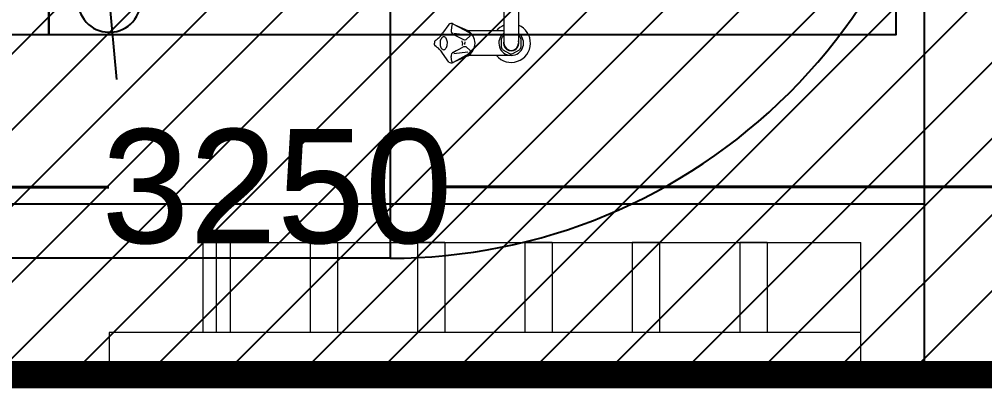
# Model space of a CAD drawing. Header units: millimetres. Extents: x -661525 to 498941, y 282148 to 1359693.
# Drawn here: x -234905 to -234050, y 671985 to 672311 of the extents above; entities that cross this region are included whole.
import ezdxf

# ---------------------------------------------------------------- set-up
doc = ezdxf.new("R2010")
doc.units = ezdxf.units.MM
doc.header["$LTSCALE"] = 2.5
doc.header["$PDMODE"] = 35
doc.header["$PDSIZE"] = 15
doc.layers.get('0').update_dxf_attribs({"linetype": 'CONTINUOUS'})
doc.layers.get('DEFPOINTS').update_dxf_attribs({"linetype": 'CONTINUOUS'})
doc.layers.add('area', color=5, linetype='CONTINUOUS', plot=False)
for name, color, linetype in [('CEILING', 11, 'CONTINUOUS'), ('DEMARCATION', 8, 'CONTINUOUS'), ('I-FURN', 14, 'CONTINUOUS'), ('v-ex. duct', 30, 'CONTINUOUS')]:
    doc.layers.add(name, color=color, linetype=linetype)
for name, color, linetype, lineweight in [('lab furniture', 34, 'CONTINUOUS', 18), ('LAB MODULE', 1, 'CONTINUOUS', 25), ('partition', 6, 'CONTINUOUS', 18)]:
    doc.layers.add(name, color=color, linetype=linetype, lineweight=lineweight)
doc.styles.add('ARIAL', font='arial.ttf')
doc.styles.add('COMPLEX', font='complex.shx', dxfattribs={"width": 0.8})
doc.dimstyles.new('TICK100', dxfattribs={"dimtxt": 250, "dimasz": 200, "dimexe": 150, "dimexo": 10, "dimgap": 50, "dimtad": 0, "dimdec": 0, "dimrnd": 5, "dimzin": 1, "dimdsep": 46, "dimtxsty": 'COMPLEX', "dimblk1": 'ARCHTICK', "dimblk2": 'ARCHTICK', "dimsah": 1, "dimcen": 0.09375, "dimdle": 150, "dimclrd": 11, "dimclre": 11, "dimclrt": 7, "dimadec": 0, "dimazin": 0, "dimtfac": 1, "dimtdec": 0, "dimtofl": 0, "dimtmove": 0, "dimatfit": 3, "dimldrblk": 'OPEN90', "dimfxl": 1, "dimtolj": 1, "dimtzin": 1, "dimarcsym": 0})

# ---------------------------------------------------------------- blocks, each defined once
blk = doc.blocks.new('_ARCHTICK')
at = {"color": 0, "linetype": 'ByBlock', "const_width": 0.15}
blk.add_lwpolyline([(-0.5, -0.5), (0.5, 0.5)], dxfattribs=at)
blk = doc.blocks.new('*D236')
at = {"layer": 'DEFPOINTS', "color": 0, "transparency": 16777216}
for p in [(-233051.7338534594, 672162.8611528202), (-236301.7338534583, 671998.1799916708), (-233051.7338534594, 671998.1799916711)]:
    blk.add_point(p, dxfattribs=at)
at = {"layer": 'DEMARCATION', "color": 8, "lineweight": -2, "transparency": 16777216}
for p, q in [((-236301.7338534583, 671998.1799916708), (-236301.7338534583, 672182.8611528202)), ((-233051.7338534594, 671998.1799916711), (-233051.7338534594, 672182.8611528202)), ((-236321.7338534583, 672162.8611528202), (-234825.6338534588, 672162.8611528202)), ((-233031.7338534594, 672162.8611528202), (-234527.8338534588, 672162.8611528202))]:
    blk.add_line(p, q, dxfattribs=at)
at = {"layer": 'DEMARCATION', "color": 8, "lineweight": -2, "transparency": 16777216, "xscale": 100, "yscale": 100, "zscale": 100, "rotation": 180}
blk.add_blockref('_ARCHTICK', (-236301.7338534583, 672162.8611528202), dxfattribs=at)
at = {"layer": 'DEMARCATION', "color": 8, "lineweight": -2, "transparency": 16777216, "xscale": 100, "yscale": 100, "zscale": 100}
blk.add_blockref('_ARCHTICK', (-233051.7338534594, 672162.8611528202), dxfattribs=at)
at = {"layer": 'DEMARCATION', "color": 1, "transparency": 16777216, "insert": (-234676.7338534588, 672162.8611528202), "char_height": 100, "attachment_point": 5, "style": 'ARIAL'}
blk.add_mtext('\\A1;3250', dxfattribs=at)
blk = doc.blocks.new('*D527')
at = {"layer": 'DEFPOINTS', "color": 0}
for p in [(-233051.7338534584, 672161.8461647489), (-236301.7338534574, 671997.1650035995), (-233051.7338534584, 671997.1650035998)]:
    blk.add_point(p, dxfattribs=at)
at = {"layer": 'DEMARCATION', "color": 8, "lineweight": -2}
for p, q in [((-236301.7338534574, 671997.1650035995), (-236301.7338534574, 672181.8461647489)), ((-233051.7338534584, 671997.1650035998), (-233051.7338534584, 672181.8461647489)), ((-236321.7338534574, 672161.8461647489), (-234825.6338534579, 672161.8461647489)), ((-233031.7338534584, 672161.8461647489), (-234527.8338534579, 672161.8461647489))]:
    blk.add_line(p, q, dxfattribs=at)
at = {"layer": 'DEMARCATION', "color": 8, "lineweight": -2, "xscale": 100, "yscale": 100, "zscale": 100, "rotation": 180}
blk.add_blockref('_ARCHTICK', (-236301.7338534574, 672161.8461647489), dxfattribs=at)
at = {"layer": 'DEMARCATION', "color": 8, "lineweight": -2, "xscale": 100, "yscale": 100, "zscale": 100}
blk.add_blockref('_ARCHTICK', (-233051.7338534584, 672161.8461647489), dxfattribs=at)
at = {"layer": 'DEMARCATION', "color": 1, "insert": (-234676.7338534579, 672161.8461647489), "char_height": 100, "attachment_point": 5, "style": 'ARIAL'}
blk.add_mtext('\\A1;3250', dxfattribs=at)
blk = doc.blocks.new('PEG')
at = {"color": 128}
for p, q in [((-249.5961216000233, 79.66342043279109), (-225.413798400019, 79.66342043279109)), ((-249.5961216000233, 79.66342043279109), (-249.5961216000233, 0)), ((-225.413798400019, 79.66342043279109), (-225.4137984000208, 0)), ((-154.5941376000119, 79.66342043279109), (-130.4118144000094, 79.66342043279109)), ((-154.5941376000119, 79.66342043279109), (-154.5941376000119, 0)), ((-130.4118144000094, 79.66342043279109), (-130.4118144000094, 0)), ((-59.59215360000236, 79.66342043279109), (-35.40983039999993, 79.66342043279109)), ((-59.59215360000236, 79.66342043279109), (-59.59215360000236, 0)), ((-35.40983039999993, 79.66342043279109), (-35.40983039999993, 0)), ((35.40983040000357, 79.66342043279109), (59.5921536000096, 79.66342043279109)), ((35.40983040000357, 79.66342043279109), (35.40983040000357, 0)), ((59.5921536000096, 79.66342043279109), (59.59215360000598, 0)), ((130.4118144000167, 79.66342043279109), (154.594137600019, 79.66342043279109)), ((130.4118144000167, 79.66342043279109), (130.4118144000167, 0)), ((154.594137600019, 79.66342043279109), (154.594137600019, 0)), ((225.4137984000227, 79.66342043279109), (249.5961216000287, 79.66342043279109)), ((225.4137984000227, 79.66342043279109), (225.4137984000227, 0)), ((249.5961216000287, 79.66342043279109), (249.5961216000251, 0))]:
    blk.add_line(p, q, dxfattribs=at)
blk.add_lwpolyline([(332.506944000037, -36.27348480003002), (-332.5069440000334, -36.27348480003002), (-332.5069440000334, 0), (332.506944000037, 0)], close=True, dxfattribs=at)

msp = doc.modelspace()

# ---------------------------------------------------------------- hatches: boundary and pattern name
at = {"layer": 'CEILING', "true_color": 0xd6ed82, "transparency": 33554687}
h = msp.add_hatch(dxfattribs=at)
h.set_pattern_fill('ANSI31', color=61, scale=15)
h.set_pattern_definition([(45, (-585758.7338534588, 1262137.267023326), (-33.67596045400932, 33.67596045400933), [])])
h.paths.add_polyline_path([(-234251.7338534625, 674647.1650035984), (-235439.7338534663, 674647.1650035984), (-235439.7338534683, 674197.1650035984), (-234351.7338534645, 674197.1650035984, -0.4142135623744009), (-234251.7338534641, 674297.1650035984)])
h.paths.add_polyline_path([(-233051.7338534645, 674647.1650035984), (-234251.7338534625, 674647.1650035984), (-234251.7338534641, 674297.1650035984, -0.4142135623717892), (-234151.7338534645, 674197.1650035984), (-233051.7338534666, 674197.1650035984)])
h.paths.add_polyline_path([(-234551.7338534683, 673622.1650035976), (-234251.7338534672, 673622.1650035976), (-234251.7338534666, 673744.2075016816), (-235274.1614562859, 673744.2075016816), (-235274.1614562859, 674080.7105465747), (-234251.7338534651, 674080.7105465747), (-234251.733853465, 674097.1650035984, -0.4142135623717378), (-234351.7338534645, 674197.1650035984), (-235439.7338534683, 674197.1650035984), (-235439.7338534762, 672447.1650036073), (-234351.7338534725, 672447.1650036023, -0.4142135623730295), (-234251.733853472, 672547.1650036018), (-234251.7338534699, 673022.1650035976), (-234551.7338534683, 673022.1650035976)])
h.paths.add_polyline_path([(-233051.7338534666, 674197.1650035984), (-234151.7338534645, 674197.1650035984, -0.4142135623730951), (-234251.7338534645, 674097.1650035984), (-233301.0079441363, 674080.7105465747), (-233301.0079441363, 673744.2075016816), (-234251.7338534666, 673744.2075016816), (-234251.7338534672, 673622.1650035976), (-233951.7338534683, 673622.1650035976), (-233951.7338534683, 673022.1650035976), (-234251.7338534699, 673022.1650035976), (-234251.733853472, 672547.1650036018, -0.4142135623729989), (-234151.7338534725, 672447.1650036013), (-233616.8519681688, 672447.1650035989, -0.9999999999999992), (-233466.6157654842, 672447.1650035982), (-233051.7338534745, 672447.1650035963)])
h.paths.add_polyline_path([(-234251.733853473, 672347.1650036018, -0.4142135623732113), (-234351.7338534725, 672447.1650036023), (-235439.7338534762, 672447.1650036073), (-235439.7338534783, 671997.1650036074), (-234251.7338534746, 671997.1650036019)])
h.paths.add_polyline_path([(-233051.7338534745, 672447.1650035963), (-233466.6157654842, 672447.1650035982, -1.000000000000001), (-233616.8519681688, 672447.1650035989), (-234151.7338534725, 672447.1650036013, -0.4142135623731391), (-234251.733853473, 672347.1650036018), (-234251.7338534746, 671997.1650036019), (-233051.7338534765, 671997.1650035963)])
h.paths.add_polyline_path([(-235451.7338534663, 675921.1500155937), (-236427.7338534574, 675921.1500155937), (-236427.7338534575, 675759.1500154865), (-236514.7338534587, 675759.1500154865), (-236514.7338534587, 675516.6824437111, -0.2648471280309205), (-236465.7338534619, 675430.6650036209), (-235451.7338534663, 675430.6650036209)], flags=0)
h.paths.add_polyline_path([(-236514.7338534587, 675759.1500154865), (-236565.7338534619, 675759.1500154865), (-236565.7338534619, 675530.6650036209, -0.1346003369179824), (-236514.7338534587, 675516.6824437111)])
h.paths.add_polyline_path([(-236514.7338534587, 675344.6475635307, -0.1346003369179884), (-236565.7338534619, 675330.6650036209), (-236565.7338534619, 674847.1650036457), (-236514.7338534587, 674847.1650036457)])
h.paths.add_polyline_path([(-235451.7338534663, 675921.1500155937), (-236427.7338534574, 675921.1500155937), (-236427.7338534575, 675759.1500154865), (-236514.7338534587, 675759.1500154865), (-236514.7338534587, 675516.6824437111, -0.2648471280309204), (-236465.7338534619, 675430.6650036209), (-235451.7338534663, 675430.6650036209)], flags=17)
h.paths.add_polyline_path([(-237051.7338534575, 676016.1650035987), (-237053.7715695754, 676022.1649825817), (-240427.7338534583, 676022.1649825817), (-240427.7338534583, 675921.1500155937), (-237051.7338534569, 675921.1500155937)])
h.paths.add_polyline_path([(-235756.1013784725, 676022.1650035982), (-236427.7338534574, 676022.1650035986), (-236427.7338534574, 675921.1500155937), (-235756.1013784725, 675921.1500155937)])
h.paths.add_polyline_path([(-235451.7338534663, 676022.1650035981), (-235756.1013784725, 676022.1650035982), (-235756.1013784725, 675921.1500155937), (-235451.7338534663, 675921.1500155937)])
h.paths.add_polyline_path([(-235451.7338534663, 675921.1500155937), (-235756.1013784725, 675921.1500155937), (-236427.7338534574, 675921.1500155937), (-236427.7338534575, 675759.1500154865), (-236514.7338534587, 675759.1500154865), (-236514.7338534587, 675516.6824437111, -0.2648471280309632), (-236465.7338534619, 675430.6650036209), (-235451.7338534663, 675430.6650036209)], flags=17)
h.paths.add_polyline_path([(-243765.7338534619, 675330.6650036209, -0.4142135623733992), (-243865.7338534619, 675430.665003621), (-244514.7338534588, 675430.665003621), (-244514.7338534588, 674847.1650036457), (-244065.7338534619, 674847.1650036457), (-243765.7338534619, 674847.1650036457)])
h.paths.add_polyline_path([(-244514.7338534588, 675430.665003621), (-244879.3055911033, 675430.665003621), (-244879.7338534575, 671997.1650036513), (-244514.7338534588, 671997.1650036495), (-244514.7338534588, 672447.1650036457), (-244665.7338534619, 672447.1650036457), (-244665.7338534619, 673047.1650036457), (-244665.7338534619, 673647.1650036457), (-244665.7338534619, 674247.1650036457), (-244665.7338534619, 674847.1650036457), (-244514.7338534588, 674847.1650036457)])
h.paths.add_polyline_path([(-244514.7338534588, 675752.1194770109), (-244879.2654902378, 675752.1649452436), (-244879.3055911033, 675430.665003621), (-244514.7338534588, 675430.665003621)])
h.paths.add_polyline_path([(-243765.7338534619, 675921.1500155937), (-244427.7782684382, 675921.1500155937), (-244427.7782684382, 675752.1650036628), (-244427.7782684382, 675752.1086309927), (-244514.7338534588, 675752.1194770109), (-244514.7338534588, 675430.665003621), (-243865.7338534619, 675430.665003621, -0.4142135623727906), (-243765.7338534619, 675530.6650036209)])
h.paths.add_polyline_path([(-241669.7338534568, 676014.1650035962), (-243765.7338534619, 676014.1650035962), (-243765.7338534619, 675921.1500155937), (-241669.7338534568, 675921.1500155937)])
h.paths.add_polyline_path([(-243765.7338534619, 676014.1650035962), (-244427.7782684382, 676014.1650035962), (-244427.7782684382, 675921.1500155937), (-243765.7338534619, 675921.1500155937)])
h.paths.add_polyline_path([(-241365.7338534619, 675892.1650036006), (-241669.7338534568, 675892.1650036006), (-243765.7338534619, 675914.0973448056), (-243765.7338534619, 675530.6650036209, -0.4142135623727979), (-243665.7338534619, 675430.665003621), (-242574.2459442678, 675430.665003621, -1), (-242424.2459442678, 675430.665003621), (-241465.7338534619, 675430.665003621, -0.4142135623728775), (-241365.7338534619, 675530.6650036209)])
h.paths.add_polyline_path([(-241365.7338534619, 675330.6650036209, -0.4142135623733126), (-241465.7338534619, 675430.665003621), (-242424.2459442678, 675430.665003621, -1), (-242574.2459442678, 675430.665003621), (-243665.7338534619, 675430.665003621, -0.4142135623733921), (-243765.7338534619, 675330.6650036209), (-243765.7338534619, 674847.1650036457), (-243465.7338534619, 674847.1650036457), (-242865.7338534619, 674847.1650036457), (-242265.7338534619, 674847.1650036457), (-241665.7338534619, 674847.1650036457), (-241365.7338534619, 674847.1650036457)])
h.paths.add_polyline_path([(-240514.7338534587, 675430.665003621), (-240964.7338534587, 675430.665003621), (-240964.7338534587, 674847.1650036457), (-240514.7338534587, 674847.1650036457)])
h.paths.add_polyline_path([(-241052.4855402149, 675760.1650036629), (-241052.4855402149, 675892.1650036006), (-241365.7338534619, 675892.1650036006), (-241365.7338534619, 675530.6650036209, -0.4142135623728848), (-241265.7338534619, 675430.665003621), (-241123.030859408, 675430.665003621, -1), (-240973.030859408, 675430.6650036217), (-240965.0015383966, 675760.1650036629)])
h.paths.add_polyline_path([(-240964.7338534587, 675430.665003621), (-240973.030859408, 675430.665003621, -1), (-241123.030859408, 675430.665003621), (-241265.7338534619, 675430.665003621, -0.4142135623733053), (-241365.7338534619, 675330.6650036209), (-241365.7338534619, 674847.1650036457), (-241065.7338534619, 674847.1650036457), (-240964.7338534587, 674847.1650036457)])
h.paths.add_polyline_path([(-240514.7338534587, 675760.1650036629), (-240964.7338534587, 675760.1650036629), (-240964.7338534587, 675430.665003621), (-240514.7338534587, 675430.665003621)])
h.paths.add_polyline_path([(-238965.7338534619, 675921.1500155937), (-240427.7338534583, 675921.1500155937), (-240427.7338534583, 675760.1650036629), (-240514.7338534587, 675760.1650036629), (-240514.7338534587, 675430.665003621), (-239953.0596784418, 675430.6650036209, -1), (-239803.0596784418, 675430.6650036209), (-239065.7338534619, 675430.6650036209, -0.4142135623729644), (-238965.7338534619, 675530.6650036209)])
h.paths.add_polyline_path([(-238965.7338534619, 675330.6650036209, -0.4142135623732258), (-239065.7338534619, 675430.6650036209), (-239803.0596784418, 675430.6650036209, -1), (-239953.0596784418, 675430.6650036209), (-240514.7338534587, 675430.665003621), (-240514.7338534587, 674847.1650036457), (-240465.7338534619, 674847.1650036457), (-239865.7338534619, 674847.1650036457), (-239265.7338534619, 674847.1650036457), (-238965.7338534619, 674847.1650036457)])
h.paths.add_polyline_path([(-236964.7338534587, 675218.5388815998), (-238712.4888663309, 675218.5388815998), (-238712.4888663309, 675430.6650036209), (-238865.7338534619, 675430.6650036209, -0.4142135623732186), (-238965.7338534619, 675330.6650036209), (-238965.7338534619, 674847.1650036457), (-238665.7338534619, 674847.1650036457), (-238065.7338534619, 674847.1650036457), (-237465.7338534619, 674847.1650036457), (-236964.7338534587, 674847.1650036457)])
h.paths.add_polyline_path([(-236964.7338534587, 675759.1500154865), (-237051.733853456, 675759.1500154865), (-237051.7338534569, 675921.1500155937), (-238965.7338534619, 675921.1500155937), (-238965.7338534619, 675530.6650036209, -0.4142135623729716), (-238865.7338534619, 675430.6650036209), (-238712.4888663309, 675430.6650036209), (-238712.4888663309, 675555.0419264928), (-236964.7338534587, 675555.0419264928)])
h.paths.add_polyline_path([(-236565.7338534619, 675759.1500154865), (-236964.7338534587, 675759.1500154865), (-236964.7338534587, 675555.0419264928), (-236739.3353541814, 675555.0419264928), (-236739.3353541814, 675430.6650036209), (-236665.7338534619, 675430.6650036209, -0.414213562373051), (-236565.7338534619, 675530.6650036209)])
h.paths.add_polyline_path([(-236565.7338534619, 675330.6650036209, -0.4142135623731363), (-236665.7338534619, 675430.6650036209), (-236739.3353541814, 675430.6650036209), (-236739.3353541814, 675218.5388815998), (-236964.7338534587, 675218.5388815998), (-236964.7338534587, 674847.1650036457), (-236865.7338534619, 674847.1650036457), (-236565.7338534619, 674847.1650036457)])
h.paths.add_polyline_path([(-240964.7338534586, 672447.1650036457), (-241065.7338534619, 672447.1650036457), (-241665.7338534619, 672447.1650036457), (-242265.7338534619, 672447.1650036457), (-242865.7338534619, 672447.1650036457), (-243465.7338534619, 672447.1650036457), (-244065.7338534619, 672447.1650036457), (-244514.7338534588, 672447.1650036457), (-244514.7338534588, 671997.1650036492), (-243879.7338534575, 671997.1650036457), (-242103.7338668309, 671997.1650036457), (-240964.7338534586, 671997.1650036395)])
edge = h.paths.add_edge_path(flags=16)
edge.add_line((-241405.7235707734, 672231.6881751054), (-241405.7235707734, 672238.9962269433))
edge.add_ellipse((-241459.783537866, 672222.9246115513), major_axis=(-51.35711140692001, 4.057190380990505e-06), ratio=0.9999979734445607, start_angle=0, end_angle=360)
edge.add_ellipse((-241459.783537866, 672222.9246115513), major_axis=(-52.67396041733468, 1.537369098514322e-05), ratio=0.9999979734460623, start_angle=170.4229502804345, end_angle=189.5770831649122, ccw=False)
edge.add_line((-241406.3754451848, 672231.6881751054), (-241405.7235707734, 672231.6881751054))
h.paths.add_polyline_path([(-241644.0790686414, 672288.7669286397), (-241512.4574982834, 672288.7669286397), (-241512.4574982834, 672320.7429064952), (-241407.1095774487, 672320.7429064952), (-241407.1095774487, 672231.6881751054), (-241403.0506637993, 672218.4495834659), (-241396.5906763288, 672218.4495834659), (-241418.2812330558, 672239.7059006452), (-241407.1095774487, 672239.7059006452), (-241407.1095774487, 672320.7429064952), (-241512.4574982834, 672320.7429064952), (-241512.4574982834, 672288.7669286397), (-241512.394167598, 672288.7669286397), (-241459.783537866, 672275.598465222), (-241512.394167598, 672275.598465222), (-241512.394167598, 672157.082294463), (-241644.0790686414, 672157.082294463)], flags=16)
h.paths.add_polyline_path([(-241641.4294796569, 672248.4695966515), (-241632.2965852123, 672248.4695966515), (-241632.2965852123, 672197.3796264512), (-241641.4294796569, 672197.3796264512)], flags=0)
h.paths.add_polyline_path([(-241521.1054221521, 672170.2507578806), (-241521.1054221521, 672282.3150828113), (-241516.9147338337, 672282.3150828113), (-241516.9147338337, 672163.5341402914), (-241521.1054221521, 672163.5341402914)], flags=0)
h.paths.add_polyline_path([(-240964.7338534586, 672447.1650036457), (-240964.7338534586, 671997.1650036323), (-240514.7338534587, 671997.1650036302), (-240514.7338534587, 672447.1650036457)])
h.paths.add_polyline_path([(-240605.1095640803, 672318.4792085452), (-240605.1095640803, 672229.4244771553), (-240603.7235574051, 672229.4244771553), (-240603.7235574051, 672246.2058987014)], flags=16)
h.paths.add_polyline_path([(-240842.079055273, 672286.5032306897), (-240710.3941542297, 672286.5032306897), (-240657.7835244976, 672273.334767272), (-240710.3941542297, 672273.334767272), (-240710.3941542297, 672154.8185965129), (-240842.079055273, 672154.8185965129)], flags=16)
h.paths.add_polyline_path([(-240719.1054087838, 672280.0513848612), (-240710.457484915, 672318.4792085452), (-240710.457484915, 672273.334767272), (-240714.9147204653, 672273.334767272), (-240714.9147204653, 672161.2704423413), (-240719.1054087838, 672161.2704423413), (-240776.2366047513, 672167.9870599306), (-240719.1054087838, 672167.9870599306)], flags=16)
h.paths.add_polyline_path([(-240839.4294662885, 672246.2058987014), (-240830.2965718439, 672246.2058987014), (-240830.2965718439, 672195.1159285011), (-240839.4294662885, 672195.1159285011)], flags=0)
h.paths.add_polyline_path([(-240594.5906629604, 672246.2058987014), (-240594.5906629604, 672237.4422026952), (-240603.7235574051, 672237.4422026952), (-240603.7235574051, 672246.2058987014)], flags=16)
h.paths.add_polyline_path([(-236964.7338534586, 672447.1650036457), (-237465.7338534619, 672447.1650036457), (-238065.7338534619, 672447.1650036457), (-238665.7338534619, 672447.1650036457), (-239265.7338534619, 672447.1650036457), (-239865.7338534619, 672447.1650036457), (-240465.7338534619, 672447.1650036457), (-240514.7338534587, 672447.1650036457), (-240514.7338534587, 671997.1650036302), (-236964.7338534586, 671997.1650036142)])
h.paths.add_polyline_path([(-239622.4888663309, 672401.4791789202), (-237649.3353541814, 672401.4791789202), (-237649.3353541814, 672064.9761340271), (-239622.4888663309, 672064.9761340271)], flags=16)
h.paths.add_polyline_path([(-236514.7338534586, 672447.1650036457), (-236865.7338534619, 672447.1650036457), (-236964.7338534586, 672447.1650036457), (-236964.7338534586, 671997.1650036145), (-236514.7338534586, 671997.1650036124)])
h.paths.add_polyline_path([(-235451.7338534663, 674647.1650035984), (-235451.7338534663, 675430.6650036209), (-236465.7338534619, 675430.6650036209, -0.2648471280309805), (-236514.7338534587, 675344.6475635307), (-236514.7338534587, 674847.1650036457), (-236265.7338534619, 674847.1650036457), (-235665.7338534619, 674847.1650036457), (-235665.7338534619, 674247.1650036457), (-235665.7338534619, 673647.1650036457), (-235665.7338534619, 673047.1650036457), (-235665.7338534619, 672447.1650036457), (-236265.7338534619, 672447.1650036457), (-236514.7338534586, 672447.1650036457), (-236514.7338534586, 671997.1650036124), (-235451.7338534783, 671997.1650036075)])
h.paths.add_polyline_path([(-244881.3201426821, 673333.0983507314), (-244663.3290103492, 673333.0983507314), (-244663.3290103492, 673487.6515567342), (-244881.3201426821, 673487.6515567342)], flags=9)
h.paths.add_polyline_path([(-243109.7363449186, 675377.0753037573), (-243109.7363449186, 675484.4593419565), (-243264.2895509213, 675484.4593419565), (-243264.2895509213, 675377.0753037573)], flags=9)
h.paths.add_polyline_path([(-241212.2768158621, 675197.7134347592), (-241212.2768158621, 675410.0258494931), (-241366.8300218649, 675410.0258494931), (-241366.8300218649, 675197.7134347592)], flags=9)
h.paths.add_polyline_path([(-243110.3758401437, 672117.8505425269), (-243110.3758401437, 672330.1629572609), (-243264.9290461465, 672330.1629572609), (-243264.9290461465, 672117.8505425269)], flags=24)
h.paths.add_polyline_path([(-239592.1406346872, 672049.5776704162), (-237655.7831994893, 672049.5776704162), (-237655.7831994893, 672455.193859593), (-239592.1406346872, 672455.193859593)], flags=9)
h.paths.add_polyline_path([(-235667.3201426884, 673333.0983507314), (-235449.3290103555, 673333.0983507314), (-235449.3290103555, 673487.6515567342), (-235667.3201426884, 673487.6515567342)], flags=9)
h.paths.add_polyline_path([(-233700.8223793134, 674317.8505424797), (-233700.8223793134, 674530.1629572136), (-233855.3755853161, 674530.1629572136), (-233855.3755853161, 674317.8505424797)], flags=24)
h.paths.add_polyline_path([(-234954.3201426957, 672652.6543152585), (-234736.3290103628, 672652.6543152585), (-234736.3290103628, 672807.2075212613), (-234954.3201426957, 672807.2075212613)], flags=24)
h.paths.add_polyline_path([(-233700.1828840882, 673268.5753037358), (-233700.1828840882, 673375.959341935), (-233854.7360900909, 673375.959341935), (-233854.7360900909, 673268.5753037358)], flags=24)
h.paths.add_polyline_path([(-233760.3201426874, 672652.6543152585), (-233542.3290103545, 672652.6543152585), (-233542.3290103545, 672807.2075212613), (-233760.3201426874, 672807.2075212613)], flags=24)
h.paths.add_polyline_path([(-233700.8223793134, 672117.8505424818), (-233700.8223793134, 672330.1629572157), (-233855.3755853161, 672330.1629572157), (-233855.3755853161, 672117.8505424818)], flags=24)

# ---------------------------------------------------------------- linework, layer by layer
at = {"color": 1, "linetype": 'ByBlock'}
msp.add_line((-234834.2929444056, 672426.4837811812), (-234818.8702794586, 672257.2884582917), dxfattribs=at)
at = {"color": 1, "linetype": 'ByBlock', "extrusion": (0, 0, -0.9999999999999999)}
msp.add_ellipse((-234825.2262868306, 672327.0174398462), major_axis=(18.78669238843406, -20.49325546967362), ratio=0.9999972991195754, start_param=1.570794552342003, end_param=7.85397985952159, dxfattribs=at)
at = {"layer": 'area', "const_width": 25}
msp.add_lwpolyline([(-244879.7338534575, 675752.1650036628), (-244427.7782684382, 675752.1650036628), (-244427.7782684382, 676014.1650035962), (-241669.7338534568, 676014.1650035962), (-241669.7338534568, 675892.1650036006), (-241052.4855402149, 675892.1650036006), (-241052.4855402149, 675760.1650036629), (-240427.7338534583, 675760.1650036629), (-240427.7338534583, 676022.1649825817), (-237051.7229261364, 676022.1649825817), (-237051.733853456, 675759.1500154865), (-236427.7338534575, 675759.1500154865), (-236427.7338534574, 676022.1650035986), (-233651.7338534598, 676022.1650035973), (-233651.7338534599, 675897.1650035983), (-233051.7338534588, 675897.1650035984), (-233051.7338534765, 671997.1650035963), (-244879.7338534575, 671997.1650036513), (-244879.2654902378, 675752.1649452436)], dxfattribs=at)
at = {"layer": 'I-FURN'}
msp.add_line((-234103.7338668265, 672897.1650036164), (-234103.7338668306, 671997.1650036327), dxfattribs=at)
at = {"layer": 'I-FURN', "color": 8}
msp.add_line((-234103.7338668265, 672147.1650036164), (-242103.7338668269, 672147.1650036137), dxfattribs=at)
at = {"layer": 'lab furniture', "color": 8}
for p, q in [((-234476.1210447605, 672391.9098386351), (-234475.9400005255, 672289.5969621703)), ((-234463.1614137254, 672391.932770905), (-234462.9803694903, 672289.61989444)), ((-234524.7661620878, 672306.1345137266), (-234530.1973948271, 672298.4260686907)), ((-234524.7661620585, 672306.1345137304), (-234530.1973947979, 672298.4260686946)), ((-234521.9774735791, 672305.5605696179), (-234522.6442475475, 672301.1456103764)), ((-234521.9774735497, 672305.5605696217), (-234522.6442475182, 672301.1456103802)), ((-234506.4622788255, 672298.6360774027), (-234520.7878316043, 672306.4767157689)), ((-234506.4622787963, 672298.6360774066), (-234520.7878315751, 672306.4767157728)), ((-234507.5302130819, 672300.6172293829), (-234519.1436204719, 672305.5768087824)), ((-234507.5302130526, 672300.6172293866), (-234519.1436204425, 672305.5768087863)), ((-234520.6297048148, 672297.3165204213), (-234518.0717960134, 672296.0022450981)), ((-234520.6297047855, 672297.3165204251), (-234512.3082129694, 672293.0408670714)), ((-234520.2751246172, 672298.4968741696), (-234507.7791873031, 672297.0415519264)), ((-234520.2751245879, 672298.4968741734), (-234507.7791872738, 672297.0415519304)), ((-234475.9593119106, 672300.5103356598), (-234507.3073052585, 672300.4548648953)), ((-234537.3696883619, 672290.8954872189), (-234537.3672245219, 672289.4882657406)), ((-234537.3647606137, 672288.0810442623), (-234537.3672245219, 672289.4882657406)), ((-234512.6920391535, 672289.5314691465), (-234512.7851346889, 672291.6589366908)), ((-234512.6920391535, 672289.5314691465), (-234512.7776842195, 672287.4036886466)), ((-234510.4584798909, 672290.6220481638), (-234510.4298502211, 672289.535429979)), ((-234510.4546746655, 672288.4487181953), (-234510.4298502211, 672289.535429979)), ((-234509.4179771032, 672292.8115244299), (-234505.7936716989, 672295.9270383709)), ((-234478.3265391234, 672292.8699677046), (-234478.3149409453, 672286.3155311245)), ((-234475.9514849729, 672296.0871265881), (-234476.7392955908, 672295.6304232914)), ((-234462.2024319713, 672295.6561464989), (-234462.9918539378, 672296.110058858)), ((-234460.5938308925, 672286.3468889059), (-234460.6054290705, 672292.901325486)), ((-234524.7079482299, 672272.8862457252), (-234530.1661407051, 672280.5756245989)), ((-234524.7079482007, 672272.886245729), (-234530.1661406757, 672280.5756246027)), ((-234506.4304348943, 672280.4487317919), (-234520.72844382, 672272.5579768898)), ((-234506.4304348651, 672280.4487317958), (-234520.7284437906, 672272.5579768936)), ((-234520.6023947826, 672281.7186698017), (-234512.2959262048, 672286.0234368009)), ((-234520.6023948119, 672281.7186697979), (-234518.0477110118, 672283.042616119)), ((-234520.2436834419, 672280.5395649704), (-234507.7529189285, 672282.038636055)), ((-234520.2436834126, 672280.5395649743), (-234507.7529188991, 672282.0386360588)), ((-234509.4065111651, 672286.2628989436), (-234505.7713182382, 672283.1600955747)), ((-234476.7179380445, 672283.5607101115), (-234471.0358303624, 672280.2935361384)), ((-234467.8515839291, 672280.2991707122), (-234462.1810744251, 672283.5864333191)), ((-234521.9212865787, 672273.4699516076), (-234522.603516595, 672277.8825488662)), ((-234521.9212865494, 672273.4699516114), (-234522.6035165658, 672277.88254887)), ((-234507.4914250663, 672278.4638523716), (-234519.0873939697, 672273.4636359932)), ((-234507.4914250371, 672278.4638523754), (-234519.0873939404, 672273.463635997)), ((-234469.4408736228, 672278.6950548157), (-234507.2675862206, 672278.6281198561))]:
    msp.add_line(p, q, dxfattribs=at)
at = {"layer": 'lab furniture'}
for p, q in [((-234730.4408435071, 672033.47029126), (-234730.4408435071, 672113.2035567715)), ((-234730.4408435071, 672113.2035567715), (-234159.9291803196, 672113.2035567715)), ((-234159.9291803196, 672033.47029126), (-234159.9291803196, 672113.2035567715))]:
    msp.add_line(p, q, dxfattribs=at)
at = {"layer": 'lab furniture', "color": 8}
for centre, radius, start, end in [((-234522.5195566097, 672303.312698089), 3.606921037131094, 61.30723908965694, 128.5252608311681), ((-234522.5195565805, 672303.3126980929), 3.606921037131094, 61.30723908965694, 128.5252608311681), ((-234520.9658159149, 672305.4077803459), 1.023130374443772, 61.30730116398902, 171.4117460038535), ((-234520.9658158855, 672305.4077803498), 1.023130374443772, 61.30730116398902, 171.4117460038535), ((-234469.4601850078, 672289.6084283052), 17.05217279562353, 112.4350683511645, 140.3095662046507), ((-234469.4601850078, 672289.6084283052), 17.05217279562353, 219.8932051355059, 67.76770359242109), ((-234546.1769880015, 672307.7882137959), 18.52018254356988, 300.1991595129456, 329.6347594322442), ((-234546.1769880308, 672307.788213792), 18.52018254356988, 320.3789204950507, 329.6347594322442), ((-234518.9084036942, 672300.6666090947), 3.766426890935803, 172.6935321716634, 242.8055553226764), ((-234518.9084036649, 672300.6666090986), 3.766426890935803, 172.6935321716634, 242.8055553226764), ((-234516.0243250455, 672288.7215912644), 14.6169813919076, 3.253601847421998, 54.47116521446112), ((-234516.0243250748, 672288.7215912605), 14.6169813919076, 29.99179773783285, 54.47116521446112), ((-234507.3716264713, 672296.9746172826), 1.894033462798923, 329.8768830578342, 61.3074129730819), ((-234507.371626442, 672296.9746172865), 1.894033462798923, 326.4204521658454, 61.3074129730819), ((-234469.4601850078, 672289.6084283052), 10.91339058919905, 126.5249593420229, 53.67781199125773), ((-234536.3465595589, 672290.8972767076), 1.023130374387045, 120.1991600494214, 180.1003180515954), ((-234536.3416318173, 672288.0828375435), 1.0231303679149, 180.1003184433899, 240.0014748855769), ((-234522.3172543703, 672289.3662551291), 10.11821704351327, 172.9582891202776, 184.4244822155748), ((-234523.1714020259, 672289.3001649026), 9.261516316444384, 184.4244822151331, 196.8886588754797), ((-234523.8557916106, 672289.5563007792), 8.567986676894323, 160.4941124657268, 172.9582891209105), ((-234525.7552885303, 672290.2291675872), 6.552834501463356, 144.5322075620366, 160.4941124650177), ((-234528.5589232353, 672292.2266038894), 3.110434270463585, 121.279801357042, 144.532207561448), ((-234529.103429569, 672293.1228711045), 2.061729321345915, 88.69138567041529, 121.2798013550765), ((-234529.103429569, 672293.1228711045), 2.061729321346223, 56.10296997893668, 88.69138567041529), ((-234529.6882945039, 672292.2524027958), 3.110434270463541, 32.85056378757705, 56.10296997846629), ((-234532.5802143728, 672290.3850734693), 6.552834501462859, 16.88865887612512, 32.85056378708165), ((-234535.2038269806, 672289.5750288158), 9.261516316447747, 340.4941124655453, 352.9582891205617), ((-234534.5084552653, 672289.799645976), 8.567986676896384, 4.424482215574905, 16.88865887563646), ((-234536.0540657585, 672289.6800533658), 10.11821704351395, 352.9582891202776, 4.424482215574808), ((-234510.5883925314, 672296.3880681653), 3.76318182868456, 241.6329107628391, 288.1205609231369), ((-234516.027140628, 672290.3296731975), 14.61698138410273, 305.7294713445533, 356.9470345461409), ((-234469.4601850078, 672289.6084283052), 9.447215175977039, 140.3991074149652, 159.803663989086), ((-234469.4601850078, 672289.6084283052), 6.789119707795916, 162.7401994053474, 17.46257194231605), ((-234469.4601850078, 672289.6084283052), 6.479825662336939, 180.1013856733325, 0.1013856733324844), ((-234469.4601850078, 672289.6084283052), 9.447215175977039, 20.39910735131669, 39.80366393173708), ((-234546.1128520197, 672271.1575802006), 18.52018259283184, 30.56587689193915, 60.0014769647423), ((-234526.6160836804, 672288.2543353314), 5.661573095245174, 196.8886588755983, 212.8505637871872), ((-234546.112852049, 672271.1575801967), 18.52018259283184, 30.56587689193915, 39.82253524822333), ((-234528.2788435215, 672287.1806817187), 3.682304954755855, 212.8505637872897, 236.1029699785134), ((-234529.2729695356, 672285.7011004711), 1.899765416434606, 236.102969979366, 268.6913856690525), ((-234529.2729695356, 672285.7011004711), 1.899765416434439, 268.6913856690525, 301.2798013554232), ((-234530.1984958902, 672287.2245334913), 3.682304954754883, 301.2798013565517, 324.5322075615752), ((-234531.8104946343, 672288.3729943819), 5.661573095246888, 324.5322075615151, 340.4941124658827), ((-234518.8693730106, 672278.3746292684), 3.766426908144498, 117.3950816642132, 187.5071047684583), ((-234518.8693729813, 672278.3746292723), 3.766426908144498, 117.3950816642132, 187.5071047684583), ((-234510.5643952963, 672282.6822786198), 3.763181844709285, 72.0800744703705, 118.5677248278656), ((-234516.0271406574, 672290.3296731935), 14.61698138410273, 305.7294713445533, 330.2145689081369), ((-234507.3455949521, 672282.1069974436), 1.894033523638017, 298.8932224840216, 33.78018455305656), ((-234507.3455949814, 672282.1069974396), 1.894033523638017, 298.8932224840216, 30.36504215509648), ((-234469.4601850078, 672289.6084283052), 9.447215175977039, 200.3991073513167, 219.8036639317371), ((-234469.4601850078, 672289.6084283052), 9.447215175977039, 260.3991073537784, 279.8036639826958), ((-234469.4601850078, 672289.6084283052), 9.447215175977039, 320.3991074149652, 339.803663989086), ((-234522.4712378214, 672275.7159111113), 3.60692107886039, 231.6753750948255, 298.8933969107528), ((-234522.4712377921, 672275.7159111152), 3.60692107886039, 231.6753750948255, 298.8933969107528), ((-234520.9101701779, 672273.6262824903), 1.023130377234529, 188.7888878592382, 298.8933355700755), ((-234520.9101701485, 672273.6262824942), 1.023130377234529, 188.7888878592382, 298.8933355700755)]:
    msp.add_arc(centre, radius, start, end, dxfattribs=at)
at = {"layer": 'LAB MODULE'}
for points in [[(-235628.7338668265, 672297.1650036081), (-234878.7338668265, 672297.1650036081), (-234878.7338668265, 672897.1650036081), (-235628.7338668265, 672897.1650036081)], [(-234878.7338668265, 672297.165003613), (-234128.7338668265, 672297.165003613), (-234128.7338668265, 672897.165003613), (-234878.7338668265, 672897.165003613)]]:
    msp.add_lwpolyline(points, close=True, dxfattribs=at)
at = {"layer": 'partition'}
msp.add_line((-242103.7338668309, 671997.1650036374), (-233051.7338534582, 671997.1650035963), dxfattribs=at)
at = {"layer": 'v-ex. duct'}
for p, q in [((-234576.7338534668, 672449.194979737), (-234576.7338534668, 672099.1949797369)), ((-234576.7338534668, 672099.1949797369), (-245014.733853458, 672099.1949797369))]:
    msp.add_line(p, q, dxfattribs=at)
msp.add_arc((-234576.7338534668, 672599.194979737), 500.0000000001164, 270, 1.334021322267805e-10, dxfattribs=at)

# ---------------------------------------------------------------- block references
at = {"layer": 'lab furniture', "xscale": -1.000876752194016, "yscale": 1.000876752194016, "zscale": 1.000876752194016}
msp.add_blockref('PEG', (-234492.7276505123, 672033.47029126), dxfattribs=at)

# ---------------------------------------------------------------- dimensions: what is measured, and where the dimension line sits
at = {"layer": 'DEMARCATION'}
for base, p1, p2, picture, middle in [((-233051.7338534594, 672162.8611528202), (-236301.7338534583, 671998.1799916708), (-233051.7338534594, 671998.1799916711), '*D236', (-234676.7338534588, 672162.8611528202)), ((-233051.7338534584, 672161.8461647489), (-236301.7338534574, 671997.1650035995), (-233051.7338534584, 671997.1650035998), '*D527', (-234676.7338534579, 672161.8461647489))]:
    dim = msp.add_linear_dim(base=base, p1=p1, p2=p2, dimstyle='TICK100', override={"dimtxt": 100, "dimasz": 100, "dimexe": 20, "dimexo": 0, "dimgap": 0, "dimrnd": 0, "dimtxsty": 'ARIAL', "dimdle": 20, "dimclrd": 8, "dimclre": 8, "dimclrt": 1, "dimtmove": 1}, dxfattribs=at)
    dim.commit()
    dim.dimension.update_dxf_attribs({"geometry": picture, "text_midpoint": middle})

doc.saveas('drawing.dxf')
